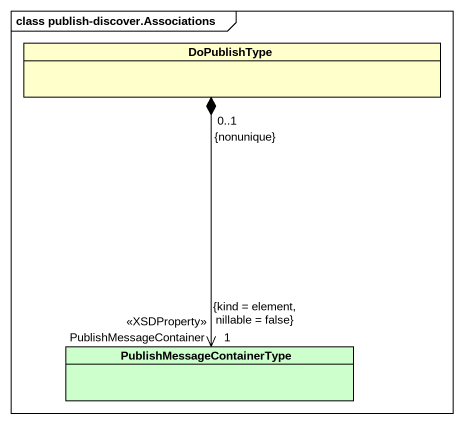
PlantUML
@startuml
mainframe class publish-discover.Associations
hide circle
hide empty members
class DoPublishType
class PublishMessageContainerType #CCFFCC
DoPublishType "0..1\n{nonunique}" *--> "PublishMessageContainer\n<<XSDProperty>>\n1\n{kind = element, nillable = false}" PublishMessageContainerType
@enduml
